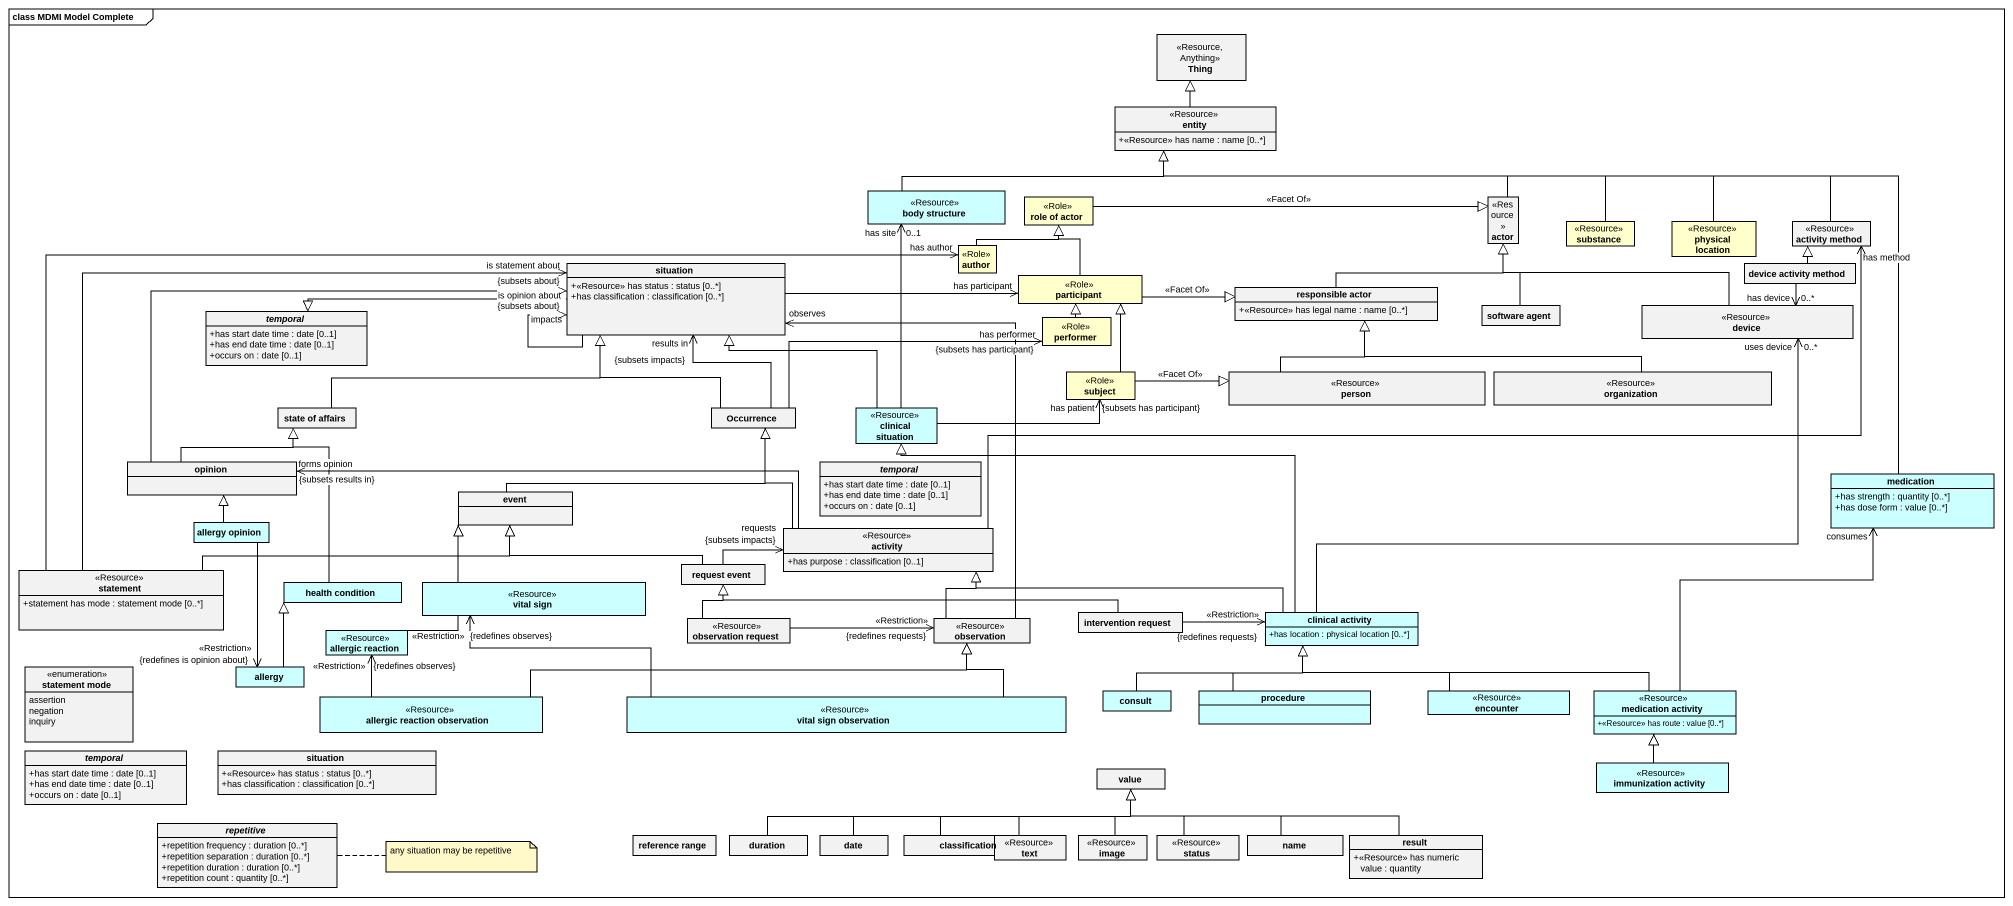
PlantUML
@startuml
mainframe class MDMI Model Complete
hide circle
hide empty members
skinparam classAttributeIconSize 0
class Thing <<Resource, Anything>>
class "entity" as entity_ <<Resource>> {
  +<<Resource>> has name : name [0..*]
}
class "body structure" as body_structure <<Resource>> #CCFFFF
class "role of actor" as role_of_actor <<Role>> #FFFFCC
class "actor" as actor_ <<Resource>>
class substance <<Resource>> #FFFFCC
class "physical location" as physical_location <<Resource>> #FFFFCC
class "activity method" as activity_method <<Resource>>
class situation {
  +<<Resource>> has status : status [0..*]
  +has classification : classification [0..*]
}
class author <<Role>> #FFFFCC
class "participant" as participant_ <<Role>> #FFFFCC
class "device activity method" as device_activity_method
abstract class temporal {
  +has start date time : date [0..1]
  +has end date time : date [0..1]
  +occurs on : date [0..1]
}
class "responsible actor" as responsible_actor {
  +<<Resource>> has legal name : name [0..*]
}
class "software agent" as software_agent
class device <<Resource>>
class performer <<Role>> #FFFFCC
class subject <<Role>> #FFFFCC
class "person" as person_ <<Resource>>
class organization <<Resource>>
class "state of affairs" as state_of_affairs
class Occurrence
class "clinical situation" as clinical_situation <<Resource>> #CCFFFF
class opinion
abstract class "temporal" as temporal_2 {
  +has start date time : date [0..1]
  +has end date time : date [0..1]
  +occurs on : date [0..1]
}
class event
class medication #CCFFFF {
  +has strength : quantity [0..*]
  +has dose form : value [0..*]
}
class "allergy opinion" as allergy_opinion #CCFFFF
class activity <<Resource>> {
  +has purpose : classification [0..1]
}
class statement <<Resource>> {
  +statement has mode : statement mode [0..*]
}
class "health condition" as health_condition #CCFFFF
class "vital sign" as vital_sign <<Resource>> #CCFFFF
class "request event" as request_event
class "observation request" as observation_request <<Resource>>
class observation <<Resource>>
class "intervention request" as intervention_request
class "clinical activity" as clinical_activity #CCFFFF {
  +has location : physical location [0..*]
}
class "allergic reaction" as allergic_reaction <<Resource>> #CCFFFF
enum "statement mode" as statement_mode {
  assertion
  negation
  inquiry
}
class allergy #CCFFFF
class "allergic reaction observation" as allergic_reaction_2 <<Resource>> #CCFFFF
class "vital sign observation" as vital_sign_observation <<Resource>> #CCFFFF
class consult #CCFFFF
class procedure #CCFFFF
class encounter <<Resource>> #CCFFFF
class "medication activity" as medication_activity <<Resource>> #CCFFFF {
  +<<Resource>> has route : value [0..*]
}
abstract class "temporal" as temporal_3 {
  +has start date time : date [0..1]
  +has end date time : date [0..1]
  +occurs on : date [0..1]
}
class "situation" as situation_2 {
  +<<Resource>> has status : status [0..*]
  +has classification : classification [0..*]
}
class value
class "immunization activity" as immunization_activity <<Resource>> #CCFFFF
abstract class repetitive {
  +repetition frequency : duration [0..*]
  +repetition separation : duration [0..*]
  +repetition duration : duration [0..*]
  +repetition count : quantity [0..*]
}
class "reference range" as reference_range
class duration
class date
class classification
class text <<Resource>>
class image <<Resource>>
class status <<Resource>>
class name
class result {
  +<<Resource>> has numeric value : quantity
}
entity_ -up-|> Thing
body_structure -right-|> entity_
role_of_actor -right-|> actor_ : <<Facet Of>>
actor_ -left-|> entity_
substance -left-|> entity_
physical_location -left-|> entity_
activity_method -left-|> entity_
situation --> "impacts" situation
situation -right-> "has participant" participant_
situation -left-|> temporal
author -right-|> role_of_actor
participant_ -up-|> role_of_actor
participant_ -right-|> responsible_actor : <<Facet Of>>
device_activity_method -up-|> activity_method
device_activity_method --> "has device\n0..*" device
responsible_actor -right-|> actor_
software_agent -up-|> actor_
device -left-|> actor_
performer -up-|> participant_
subject -up-|> participant_
subject -right-|> person_ : <<Facet Of>>
person_ -up-|> responsible_actor
organization -left-|> responsible_actor
state_of_affairs -right-|> situation
Occurrence -up-|> situation
Occurrence -up-> "results in\n{subsets impacts}" situation
Occurrence -right-> "has performer\n{subsets has participant}" performer
clinical_situation -up-> "has site\n0..1" body_structure
clinical_situation -left-|> situation
clinical_situation -right-> "has patient\n{subsets has participant}" subject
opinion -right-> "is opinion about\n{subsets about}" situation
opinion -right-|> state_of_affairs
event -right-|> Occurrence
medication -left-|> entity_
allergy_opinion -up-|> opinion
allergy_opinion --> "<<Restriction>>\n{redefines is opinion about}" allergy
activity -right-> "has method" activity_method
activity -up-|> Occurrence
activity -left-> "forms opinion\n{subsets results in}" opinion
statement -right-> "is statement about\n{subsets about}" situation
statement -right-> "has author" author
statement -right-|> event
health_condition -up-|> state_of_affairs
request_event -left-|> event
request_event -right-> "requests\n{subsets impacts}" activity
observation_request -up-|> request_event
observation_request -right-> "<<Restriction>>\n{redefines requests}" observation
observation -up-> "observes" situation
observation -up-|> activity
intervention_request -left-|> request_event
intervention_request -right-> "<<Restriction>>\n{redefines requests}" clinical_activity
clinical_activity -up-> "uses device\n0..*" device
clinical_activity -left-|> clinical_situation
clinical_activity -left-|> activity
allergic_reaction -up-|> event
allergy -up-|> health_condition
allergic_reaction_2 -right-|> observation
allergic_reaction_2 -up-> "<<Restriction>>\n{redefines observes}" allergic_reaction
vital_sign_observation -left-> "<<Restriction>>\n{redefines observes}" vital_sign
vital_sign_observation -up-|> observation
consult -right-|> clinical_activity
procedure -up-|> clinical_activity
encounter -left-|> clinical_activity
medication_activity -up-> "consumes" medication
medication_activity -left-|> clinical_activity
immunization_activity -up-|> medication_activity
duration -right-|> value
date -right-|> value
classification -right-|> value
text -up-|> value
image -up-|> value
status -up-|> value
name -left-|> value
result -left-|> value
note right of repetitive : any situation may be repetitive
@enduml
